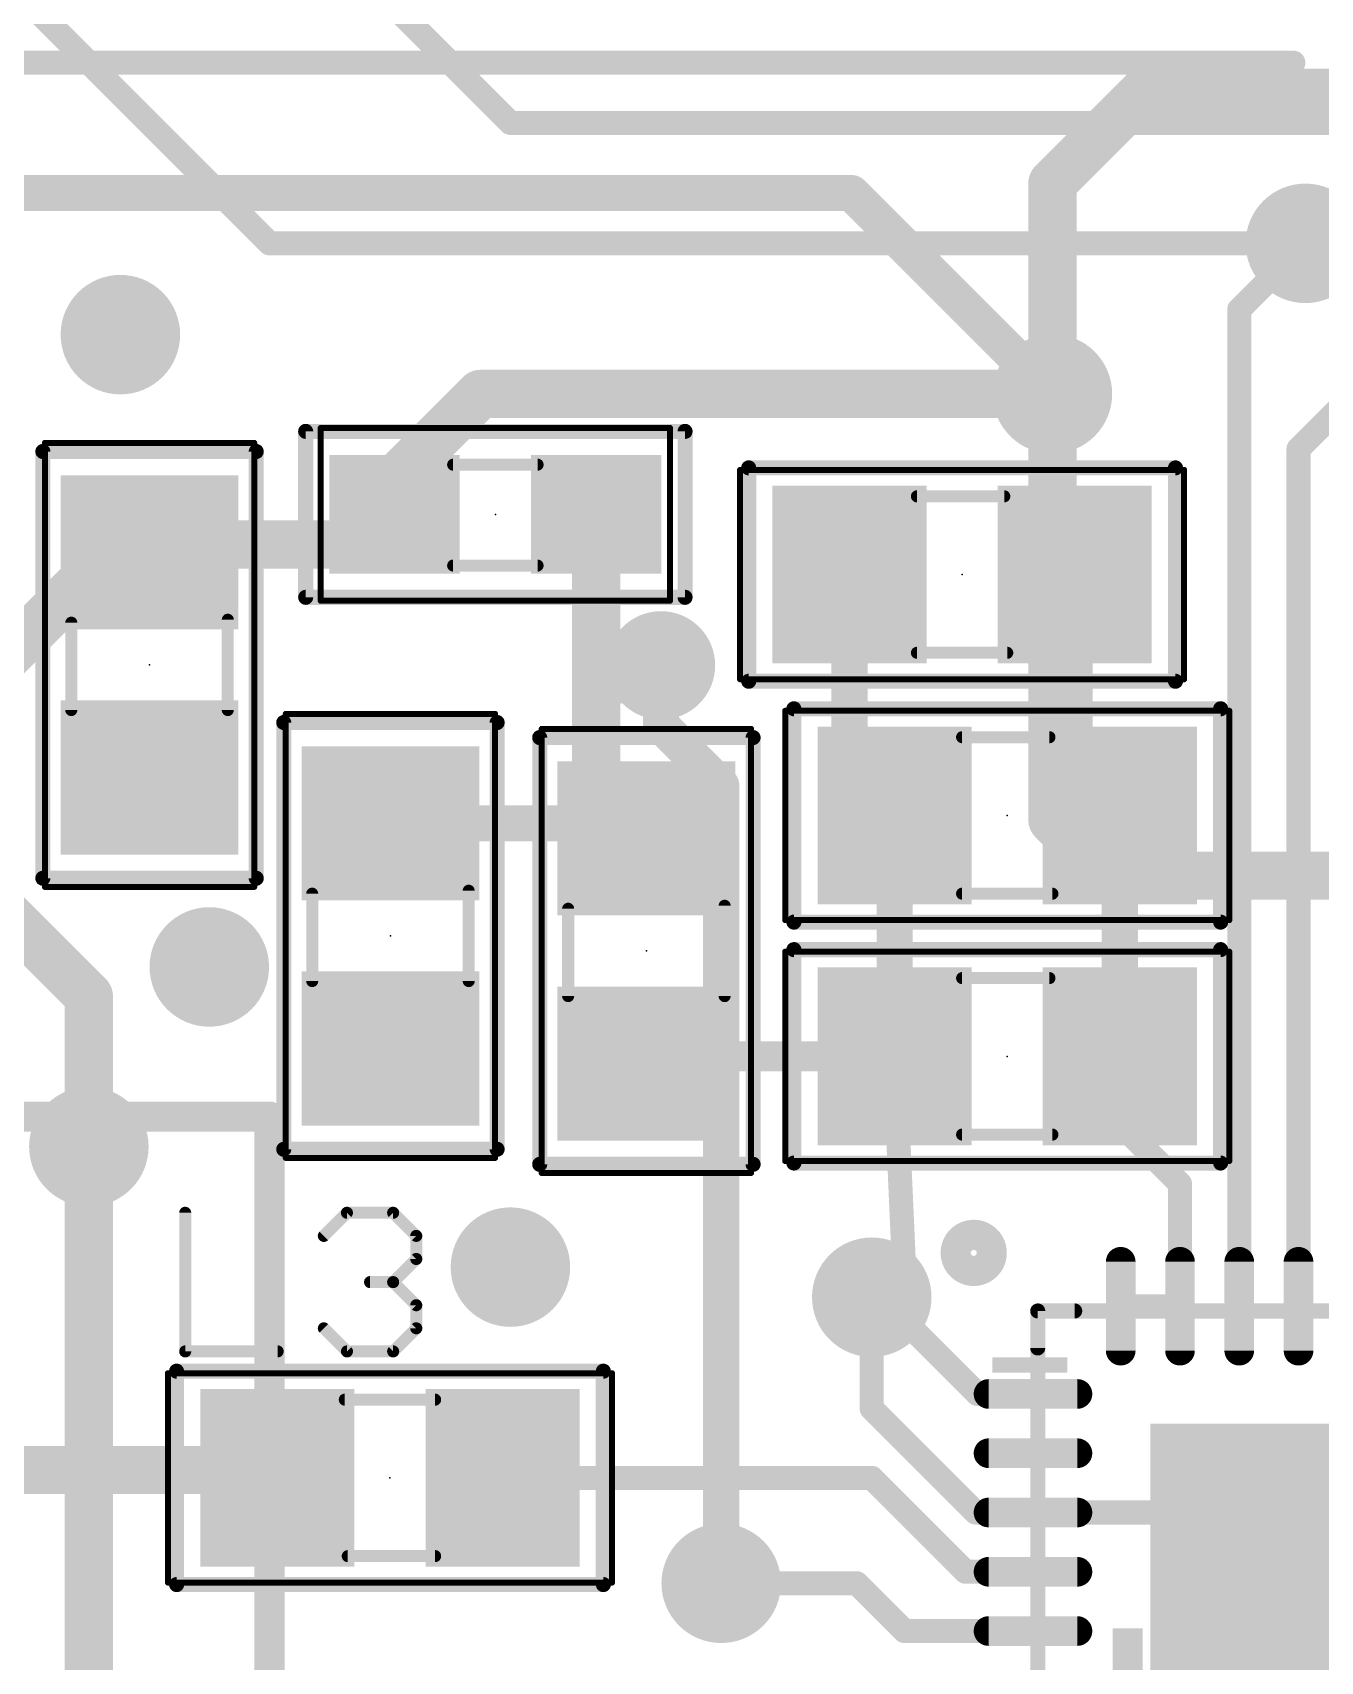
# Model space of a CAD drawing. Extents: x -60 to 60, y 0 to 50.
# Drawn here: x 24.36 to 35.22, y 24.61 to 38.35 of the extents above; entities that cross this region are included whole.
import ezdxf

# ---------------------------------------------------------------- set-up
doc = ezdxf.new("R2010")
doc.units = 0
for name, color, linetype in [('1', 12, 'CONTINUOUS'), ('16', 132, 'CONTINUOUS'), ('18', 110, 'CONTINUOUS'), ('21', 53, 'CONTINUOUS'), ('23', 53, 'CONTINUOUS'), ('39', 12, 'CONTINUOUS'), ('41', 12, 'CONTINUOUS'), ('51', 253, 'CONTINUOUS')]:
    doc.layers.add(name, color=color, linetype=linetype)

# ---------------------------------------------------------------- blocks, each defined once
blk = doc.blocks.new('RECT')
blk.add_solid([(-0.5, -0.5), (0.5, -0.5), (-0.5, 0.5), (0.5, 0.5)])
blk = doc.blocks.new('RECT40000X160000R100')
at = {"const_width": 0.125}
blk.add_lwpolyline([(0.0625, -0.375), (0.0625, 0.375, 0.4142), (0, 0.4375), (0, 0.4375, 0.4142), (-0.0625, 0.375), (-0.0625, -0.375, 0.4142), (0, -0.4375), (0, -0.4375, 0.4142)], format="xyb", close=True, dxfattribs=at)
blk.add_solid([(-0.0254, -0.4004), (0.0254, -0.4004), (-0.0254, 0.4004), (0.0254, 0.4004)])
blk = doc.blocks.new('ROUNDV')
at = {"const_width": 0.5}
blk.add_lwpolyline([(0, -0.25, 1), (0, 0.25, 1), (0, -0.25)], format="xyb", dxfattribs=at)

msp = doc.modelspace()

# ---------------------------------------------------------------- linework, layer by layer
at = {"layer": '1'}
for points, const_width in [([(32.964, 37.084), (33.726, 37.846)], 0.4064), ([(33.726, 37.846), (35.758, 37.846)], 0.4064), ([(32.964, 35.306), (32.964, 37.084)], 0.4064), ([(31.27, 37), (22.95, 37)], 0.3048), ([(32.964, 35.306), (31.27, 37)], 0.3048), ([(35.0976, 36.576), (34.54, 36.0184)], 0.2032), ([(34.54, 36.0184), (34.54, 27.61)], 0.2032), ([(35.758, 35.56), (35.04, 34.842)], 0.2032), ([(28.138, 35.306), (27.415, 34.583)], 0.4064), ([(32.964, 35.306), (28.138, 35.306)], 0.4064), ([(32.964, 35.306), (32.964, 33.782)], 0.4064), ([(35.04, 34.842), (35.04, 27.61)], 0.2032), ([(27.415, 34.583), (27.415, 34.29)], 0.4064), ([(27.415, 34.29), (27.415, 34.036)], 0.4064), ([(29.115, 32.766), (29.115, 34.29)], 0.4064), ([(25.09, 34.036), (24.078, 33.024)], 0.4064), ([(25.598, 34.036), (25.09, 34.036)], 0.4064), ([(25.598, 34.036), (25.348, 33.97)], 0.4064), ([(27.415, 34.036), (25.598, 34.036)], 0.4064), ([(32.964, 33.782), (33.152, 33.782)], 0.4064), ([(31.252, 32.231), (31.252, 33.782)], 0.3048), ([(33.152, 33.782), (33.152, 32.031)], 0.3048), ([(29.662, 33.016), (29.115, 32.766)], 0.3048), ([(29.115, 32.766), (29.115, 32.077)], 0.4064), ([(31.633, 31.75), (31.252, 32.231)], 0.254), ([(29.115, 32.077), (29.508, 31.684)], 0.4064), ([(33.152, 32.031), (33.533, 31.75)], 0.2032), ([(31.633, 29.718), (31.633, 31.75)], 0.3048), ([(33.533, 31.75), (33.533, 29.718)], 0.3048), ([(29.508, 31.684), (27.38, 31.684)], 0.3048), ([(29.508, 31.684), (29.539, 31.557)], 0.3048), ([(24.078, 30.984), (24.836, 30.226)], 0.4064), ([(24.836, 30.226), (24.836, 28.956)], 0.4064), ([(29.539, 29.657), (29.828, 29.718)], 0.254), ([(29.828, 29.718), (31.633, 29.718)], 0.254), ([(31.633, 29.718), (31.733, 27.4692)], 0.2032), ([(33.533, 29.718), (33.433, 29.6926)], 0.4064), ([(33.433, 29.6926), (33.433, 29.249)], 0.3048), ([(26.36, 29.21), (20.01, 29.21)], 0.254), ([(26.36, 13.716), (26.36, 29.21)], 0.254), ([(33.433, 29.249), (34.04, 28.642)], 0.2032), ([(34.04, 28.642), (34.04, 27.61)], 0.2032), ([(31.44, 26.7462), (31.44, 27.686)], 0.2032), ([(34.04, 27.61), (33.54, 27.61)], 0.2032), ([(31.733, 27.4692), (32.3322, 26.87)], 0.2032), ([(32.3322, 26.87), (32.8, 26.87)], 0.2032), ([(32.3162, 25.87), (31.44, 26.7462)], 0.2032), ([(24.135, 26.228), (26.36, 26.228)], 0.4064), ([(34.234, 26.416), (33.98, 26.416)], 0.2032), ([(34.234, 25.908), (34.234, 26.416)], 0.2032), ([(26.36, 26.228), (26.426, 26.162)], 0.2032), ([(31.44, 26.162), (28.326, 26.162)], 0.2032), ([(32.232, 25.37), (31.44, 26.162)], 0.2032), ([(32.8, 25.87), (32.3162, 25.87)], 0.2032), ([(32.8, 25.87), (34.196, 25.87)], 0.2032), ([(32.8, 25.37), (32.232, 25.37)], 0.2032), ([(30.17, 25.273), (31.313, 25.273)], 0.2032), ([(31.313, 25.273), (31.716, 24.87)], 0.2032), ([(31.716, 24.87), (32.8, 24.87)], 0.2032)]:
    msp.add_lwpolyline(points, dxfattribs=dict(at, const_width=const_width))
for points, const_width in [([(33.726, 37.9476, 1), (33.726, 37.7444)], 0.2032), ([(33.7978, 37.7742, 1), (33.6542, 37.9178)], 0.2032), ([(33.0656, 37.084, 1), (32.8624, 37.084)], 0.2032), ([(32.8922, 37.1558, 1), (33.0358, 37.0122)], 0.2032), ([(31.3239, 37.0539, 1), (31.2161, 36.9461)], 0.1524), ([(31.27, 36.9238, 1), (31.27, 37.0762)], 0.1524), ([(35.1335, 36.5401, 1), (35.0617, 36.6119)], 0.1016), ([(34.5908, 36.0184, 1), (34.4892, 36.0184)], 0.1016), ([(34.5041, 36.0543, 1), (34.5759, 35.9825)], 0.1016), ([(28.138, 35.4076, 1), (28.138, 35.2044)], 0.2032), ([(28.2098, 35.2342, 1), (28.0662, 35.3778)], 0.2032), ([(33.0656, 35.306, 1), (32.8624, 35.306)], 0.2032), ([(32.964, 35.2044, 1), (32.964, 35.4076)], 0.2032), ([(32.8624, 35.306, 1), (33.0656, 35.306)], 0.2032), ([(32.9101, 35.2521, 1), (33.0179, 35.3599)], 0.1524), ([(35.0908, 34.842, 1), (34.9892, 34.842)], 0.1016), ([(35.0041, 34.8779, 1), (35.0759, 34.8061)], 0.1016), ([(27.5166, 34.583, 1), (27.3134, 34.583)], 0.2032), ([(27.3432, 34.6548, 1), (27.4868, 34.5112)], 0.2032), ([(27.5166, 34.29, 1), (27.3134, 34.29)], 0.2032), ([(29.2166, 34.29, 1), (29.0134, 34.29)], 0.2032), ([(27.3134, 34.29, 1), (27.5166, 34.29)], 0.2032), ([(25.09, 34.1376, 1), (25.09, 33.9344)], 0.2032), ([(25.1618, 33.9642, 1), (25.0182, 34.1078)], 0.2032), ([(25.598, 34.1376, 1), (25.598, 33.9344)], 0.2032), ([(25.6239, 33.9378, 1), (25.5721, 34.1342)], 0.2032), ([(25.598, 33.9344, 1), (25.598, 34.1376)], 0.2032), ([(27.415, 33.9344, 1), (27.415, 34.1376)], 0.2032), ([(25.3221, 34.0682, 1), (25.3739, 33.8718)], 0.2032), ([(27.3134, 34.036, 1), (27.5166, 34.036)], 0.2032), ([(32.964, 33.8836, 1), (32.964, 33.6804)], 0.2032), ([(33.152, 33.6804, 1), (33.152, 33.8836)], 0.2032), ([(31.3282, 33.782, 1), (31.1758, 33.782)], 0.1524), ([(32.8624, 33.782, 1), (33.0656, 33.782)], 0.2032), ([(33.2282, 33.782, 1), (33.0758, 33.782)], 0.1524), ([(29.6937, 32.9467, 1), (29.6303, 33.0853)], 0.1524), ([(29.2166, 32.766, 1), (29.0134, 32.766)], 0.2032), ([(29.0134, 32.766, 1), (29.2166, 32.766)], 0.2032), ([(29.0833, 32.8353, 1), (29.1467, 32.6967)], 0.1524), ([(31.1758, 32.231, 1), (31.3282, 32.231)], 0.1524), ([(31.3018, 32.2704, 1), (31.2022, 32.1916)], 0.127), ([(29.0134, 32.077, 1), (29.2166, 32.077)], 0.2032), ([(29.1868, 32.1488, 1), (29.0432, 32.0052)], 0.2032), ([(33.0758, 32.031, 1), (33.2282, 32.031)], 0.1524), ([(33.1822, 32.0719, 1), (33.1218, 31.9901)], 0.1016), ([(31.7092, 31.75, 1), (31.5568, 31.75)], 0.1524), ([(33.6092, 31.75, 1), (33.4568, 31.75)], 0.1524), ([(27.38, 31.7602, 1), (27.38, 31.6078)], 0.1524), ([(29.4362, 31.6122, 1), (29.5798, 31.7558)], 0.2032), ([(29.582, 31.7021, 1), (29.434, 31.6659)], 0.1524), ([(29.508, 31.6078, 1), (29.508, 31.7602)], 0.1524), ([(31.5832, 31.7106, 1), (31.6828, 31.7894)], 0.127), ([(33.5028, 31.7091, 1), (33.5632, 31.7909)], 0.1016), ([(29.465, 31.5389, 1), (29.613, 31.5751)], 0.1524), ([(24.9376, 30.226, 1), (24.7344, 30.226)], 0.2032), ([(24.7642, 30.1542, 1), (24.9078, 30.2978)], 0.2032), ([(29.828, 29.7815, 1), (29.828, 29.6545)], 0.127), ([(29.8411, 29.6559, 1), (29.8149, 29.7801)], 0.127), ([(31.6837, 29.7203, 1), (31.5823, 29.7157)], 0.1016), ([(31.633, 29.6545, 1), (31.633, 29.7815)], 0.127), ([(33.408, 29.7911, 1), (33.458, 29.5941)], 0.2032), ([(33.5092, 29.6926, 1), (33.3568, 29.6926)], 0.1524), ([(33.558, 29.6195, 1), (33.508, 29.8165)], 0.2032), ([(29.5259, 29.7191, 1), (29.5521, 29.5949)], 0.127), ([(31.5568, 29.718, 1), (31.7092, 29.718)], 0.1524), ([(33.4568, 29.718, 1), (33.6092, 29.718)], 0.1524), ([(26.4235, 29.21, 1), (26.2965, 29.21)], 0.127), ([(26.36, 29.1465, 1), (26.36, 29.2735)], 0.127), ([(33.3568, 29.249, 1), (33.5092, 29.249)], 0.1524), ([(33.4689, 29.2849, 1), (33.3971, 29.2131)], 0.1016), ([(24.7344, 28.956, 1), (24.9376, 28.956)], 0.2032), ([(34.0908, 28.642, 1), (33.9892, 28.642)], 0.1016), ([(34.0041, 28.6061, 1), (34.0759, 28.6779)], 0.1016), ([(31.4908, 27.686, 1), (31.3892, 27.686)], 0.1016), ([(33.54, 27.6608, 1), (33.54, 27.5592)], 0.1016), ([(33.9892, 27.61, 1), (34.0908, 27.61)], 0.1016), ([(34.04, 27.5592, 1), (34.04, 27.6608)], 0.1016), ([(34.4892, 27.61, 1), (34.5908, 27.61)], 0.1016), ([(34.9892, 27.61, 1), (35.0908, 27.61)], 0.1016), ([(31.7689, 27.5051, 1), (31.6971, 27.4333)], 0.1016), ([(31.6823, 27.4669, 1), (31.7837, 27.4715)], 0.1016), ([(32.3322, 26.9208, 1), (32.3322, 26.8192)], 0.1016), ([(32.2963, 26.8341, 1), (32.3681, 26.9059)], 0.1016), ([(32.8, 26.8192, 1), (32.8, 26.9208)], 0.1016), ([(31.4759, 26.7821, 1), (31.4041, 26.7103)], 0.1016), ([(31.3892, 26.7462, 1), (31.4908, 26.7462)], 0.1016), ([(26.36, 26.1264, 1), (26.36, 26.3296)], 0.2032), ([(33.98, 26.4668, 1), (33.98, 26.3652)], 0.1016), ([(34.2848, 26.416, 1), (34.1832, 26.416)], 0.1016), ([(34.234, 26.3652, 1), (34.234, 26.4668)], 0.1016), ([(26.3959, 26.2639, 1), (26.3241, 26.1921)], 0.1016), ([(26.3901, 26.1261, 1), (26.4619, 26.1979)], 0.1016), ([(28.326, 26.2128, 1), (28.326, 26.1112)], 0.1016), ([(31.4759, 26.1979, 1), (31.4041, 26.1261)], 0.1016), ([(31.44, 26.1112, 1), (31.44, 26.2128)], 0.1016), ([(32.3162, 25.9208, 1), (32.3162, 25.8192)], 0.1016), ([(32.8, 25.9208, 1), (32.8, 25.8192)], 0.1016), ([(32.8, 25.8192, 1), (32.8, 25.9208)], 0.1016), ([(34.196, 25.87, 0.4142), (34.234, 25.908)], 0.2032), ([(34.196, 25.9208, 1), (34.196, 25.8192)], 0.1016), ([(34.2848, 25.908, 1), (34.1832, 25.908)], 0.1016), ([(34.196, 25.8192, 1), (34.196, 25.9208)], 0.1016), ([(32.2803, 25.8341, 1), (32.3521, 25.9059)], 0.1016), ([(34.1832, 25.908, 1), (34.2848, 25.908)], 0.1016), ([(32.232, 25.4208, 1), (32.232, 25.3192)], 0.1016), ([(32.1961, 25.3341, 1), (32.2679, 25.4059)], 0.1016), ([(32.8, 25.3192, 1), (32.8, 25.4208)], 0.1016), ([(30.17, 25.3238, 1), (30.17, 25.2222)], 0.1016), ([(31.3489, 25.3089, 1), (31.2771, 25.2371)], 0.1016), ([(31.313, 25.2222, 1), (31.313, 25.3238)], 0.1016), ([(31.716, 24.9208, 1), (31.716, 24.8192)], 0.1016), ([(31.6801, 24.8341, 1), (31.7519, 24.9059)], 0.1016), ([(32.8, 24.8192, 1), (32.8, 24.9208)], 0.1016)]:
    msp.add_lwpolyline(points, format="xyb", dxfattribs=dict(at, const_width=const_width))
at = {"layer": '16'}
for points, const_width in [([(28.392, 37.592), (26.7664, 39.2176)], 0.2032), ([(24.1248, 38.8112), (26.36, 36.576)], 0.2032), ([(38.7552, 37.592), (28.392, 37.592)], 0.2032), ([(26.36, 36.576), (35.0976, 36.576)], 0.2032), ([(32.964, 31.711), (32.964, 35.306)], 0.4064), ([(29.662, 32.512), (29.662, 33.016)], 0.3048), ([(30.17, 32.004), (29.662, 32.512)], 0.3048), ([(30.17, 25.273), (30.17, 32.004)], 0.3048), ([(33.433, 31.242), (32.964, 31.711)], 0.4064), ([(41.5492, 31.242), (33.433, 31.242)], 0.4064), ([(24.836, 28.956), (24.836, 22.352)], 0.4064)]:
    msp.add_lwpolyline(points, dxfattribs=dict(at, const_width=const_width))
for points, const_width in [([(28.392, 37.6428, 1), (28.392, 37.5412)], 0.1016), ([(28.3561, 37.5561, 1), (28.4279, 37.6279)], 0.1016), ([(26.36, 36.6268, 1), (26.36, 36.5252)], 0.1016), ([(26.3241, 36.5401, 1), (26.3959, 36.6119)], 0.1016), ([(35.0976, 36.5252, 1), (35.0976, 36.6268)], 0.1016), ([(33.0656, 35.306, 1), (32.8624, 35.306)], 0.2032), ([(29.7382, 33.016, 1), (29.5858, 33.016)], 0.1524), ([(29.7159, 32.5659, 1), (29.6081, 32.4581)], 0.1524), ([(29.5858, 32.512, 1), (29.7382, 32.512)], 0.1524), ([(30.2462, 32.004, 1), (30.0938, 32.004)], 0.1524), ([(30.1161, 31.9501, 1), (30.2239, 32.0579)], 0.1524), ([(33.0358, 31.7828, 1), (32.8922, 31.6392)], 0.2032), ([(32.8624, 31.711, 1), (33.0656, 31.711)], 0.2032), ([(33.433, 31.3436, 1), (33.433, 31.1404)], 0.2032), ([(33.3612, 31.1702, 1), (33.5048, 31.3138)], 0.2032), ([(24.9376, 28.956, 1), (24.7344, 28.956)], 0.2032), ([(30.0938, 25.273, 1), (30.2462, 25.273)], 0.1524)]:
    msp.add_lwpolyline(points, format="xyb", dxfattribs=dict(at, const_width=const_width))
at = {"layer": '21'}
for points, const_width in [([(20.518, 38.1), (34.996, 38.1)], 0.2032), ([(26.665, 33.59), (26.665, 34.99)], 0.127), ([(26.665, 34.99), (29.865, 34.99)], 0.127), ([(29.865, 34.99), (29.865, 33.59)], 0.127), ([(24.448, 31.22), (24.448, 34.82)], 0.127), ([(24.448, 34.82), (26.248, 34.82)], 0.127), ([(26.248, 34.82), (26.248, 31.22)], 0.127), ([(30.402, 32.882), (30.402, 34.682)], 0.127), ([(30.402, 34.682), (34.002, 34.682)], 0.127), ([(34.002, 34.682), (34.002, 32.882)], 0.127), ([(29.865, 33.59), (26.665, 33.59)], 0.127), ([(34.002, 32.882), (30.402, 32.882)], 0.127), ([(30.783, 30.85), (30.783, 32.65)], 0.127), ([(30.783, 32.65), (34.383, 32.65)], 0.127), ([(34.383, 32.65), (34.383, 30.85)], 0.127), ([(26.48, 28.934), (26.48, 32.534)], 0.127), ([(26.48, 32.534), (28.28, 32.534)], 0.127), ([(28.28, 32.534), (28.28, 28.934)], 0.127), ([(28.639, 28.807), (28.639, 32.407)], 0.127), ([(28.639, 32.407), (30.439, 32.407)], 0.127), ([(30.439, 32.407), (30.439, 28.807)], 0.127), ([(26.248, 31.22), (24.448, 31.22)], 0.127), ([(34.383, 30.85), (30.783, 30.85)], 0.127), ([(30.783, 28.818), (30.783, 30.618)], 0.127), ([(30.783, 30.618), (34.383, 30.618)], 0.127), ([(34.383, 30.618), (34.383, 28.818)], 0.127), ([(28.28, 28.934), (26.48, 28.934)], 0.127), ([(30.439, 28.807), (28.639, 28.807)], 0.127), ([(34.383, 28.818), (30.783, 28.818)], 0.127), ([(25.6488, 28.3982), (25.6488, 27.2288)], 0.1016), ([(26.8182, 28.2033), (27.0131, 28.3982)], 0.1016), ([(27.0131, 28.3982), (27.4029, 28.3982)], 0.1016), ([(27.4029, 28.3982), (27.5978, 28.2033)], 0.1016), ([(27.5978, 28.2033), (27.5978, 28.0084)], 0.1016), ([(27.5978, 28.0084), (27.4029, 27.8135)], 0.1016), ([(27.4029, 27.8135), (27.208, 27.8135)], 0.1016), ([(27.4029, 27.8135), (27.5978, 27.6186)], 0.1016), ([(27.5978, 27.6186), (27.5978, 27.4237)], 0.1016), ([(32.84, 27.57), (32.84, 27.258)], 0.127), ([(32.84, 27.57), (33.152, 27.57)], 0.127), ([(27.0131, 27.2288), (26.8182, 27.4237)], 0.1016), ([(27.5978, 27.4237), (27.4029, 27.2288)], 0.1016), ([(25.6488, 27.2288), (26.4284, 27.2288)], 0.1016), ([(27.4029, 27.2288), (27.0131, 27.2288)], 0.1016), ([(25.576, 25.262), (25.576, 27.062)], 0.127), ([(25.576, 27.062), (29.176, 27.062)], 0.127), ([(29.176, 27.062), (29.176, 25.262)], 0.127), ([(29.176, 25.262), (25.576, 25.262)], 0.127)]:
    msp.add_lwpolyline(points, dxfattribs=dict(at, const_width=const_width))
for points, const_width in [([(34.996, 38.0492, 1), (34.996, 38.1508)], 0.1016), ([(26.665, 35.0218, 1), (26.665, 34.9582)], 0.0635), ([(26.6968, 34.99, 1), (26.6333, 34.99)], 0.0635), ([(29.8968, 34.99, 1), (29.8333, 34.99)], 0.0635), ([(29.865, 34.9582, 1), (29.865, 35.0218)], 0.0635), ([(24.448, 34.8518, 1), (24.448, 34.7882)], 0.0635), ([(24.4797, 34.82, 1), (24.4163, 34.82)], 0.0635), ([(26.2797, 34.82, 1), (26.2163, 34.82)], 0.0635), ([(26.248, 34.7882, 1), (26.248, 34.8518)], 0.0635), ([(30.402, 34.7138, 1), (30.402, 34.6502)], 0.0635), ([(30.4337, 34.682, 1), (30.3703, 34.682)], 0.0635), ([(34.0338, 34.682, 1), (33.9703, 34.682)], 0.0635), ([(34.002, 34.6502, 1), (34.002, 34.7138)], 0.0635), ([(26.665, 33.6218, 1), (26.665, 33.5583)], 0.0635), ([(26.6333, 33.59, 1), (26.6968, 33.59)], 0.0635), ([(29.8333, 33.59, 1), (29.8968, 33.59)], 0.0635), ([(29.865, 33.5583, 1), (29.865, 33.6218)], 0.0635), ([(30.402, 32.9138, 1), (30.402, 32.8503)], 0.0635), ([(30.3703, 32.882, 1), (30.4337, 32.882)], 0.0635), ([(33.9703, 32.882, 1), (34.0338, 32.882)], 0.0635), ([(34.002, 32.8503, 1), (34.002, 32.9138)], 0.0635), ([(30.783, 32.6818, 1), (30.783, 32.6182)], 0.0635), ([(30.8148, 32.65, 1), (30.7513, 32.65)], 0.0635), ([(34.4148, 32.65, 1), (34.3513, 32.65)], 0.0635), ([(34.383, 32.6182, 1), (34.383, 32.6818)], 0.0635), ([(26.48, 32.5658, 1), (26.48, 32.5022)], 0.0635), ([(26.5117, 32.534, 1), (26.4483, 32.534)], 0.0635), ([(28.3117, 32.534, 1), (28.2483, 32.534)], 0.0635), ([(28.28, 32.5022, 1), (28.28, 32.5658)], 0.0635), ([(28.639, 32.4388, 1), (28.639, 32.3753)], 0.0635), ([(28.6708, 32.407, 1), (28.6073, 32.407)], 0.0635), ([(30.4707, 32.407, 1), (30.4073, 32.407)], 0.0635), ([(30.439, 32.3753, 1), (30.439, 32.4388)], 0.0635), ([(24.448, 31.2518, 1), (24.448, 31.1883)], 0.0635), ([(24.4163, 31.22, 1), (24.4797, 31.22)], 0.0635), ([(26.2163, 31.22, 1), (26.2797, 31.22)], 0.0635), ([(26.248, 31.1883, 1), (26.248, 31.2518)], 0.0635), ([(30.783, 30.8818, 1), (30.783, 30.8183)], 0.0635), ([(30.7513, 30.85, 1), (30.8148, 30.85)], 0.0635), ([(34.3513, 30.85, 1), (34.4148, 30.85)], 0.0635), ([(34.383, 30.8183, 1), (34.383, 30.8818)], 0.0635), ([(30.783, 30.6498, 1), (30.783, 30.5863)], 0.0635), ([(30.8148, 30.618, 1), (30.7513, 30.618)], 0.0635), ([(34.4148, 30.618, 1), (34.3513, 30.618)], 0.0635), ([(34.383, 30.5863, 1), (34.383, 30.6498)], 0.0635), ([(26.48, 28.9657, 1), (26.48, 28.9023)], 0.0635), ([(28.28, 28.9023, 1), (28.28, 28.9657)], 0.0635), ([(26.4483, 28.934, 1), (26.5117, 28.934)], 0.0635), ([(28.2483, 28.934, 1), (28.3117, 28.934)], 0.0635), ([(28.639, 28.8388, 1), (28.639, 28.7753)], 0.0635), ([(30.439, 28.7753, 1), (30.439, 28.8388)], 0.0635), ([(30.783, 28.8498, 1), (30.783, 28.7863)], 0.0635), ([(34.383, 28.7863, 1), (34.383, 28.8498)], 0.0635), ([(28.6073, 28.807, 1), (28.6708, 28.807)], 0.0635), ([(30.4073, 28.807, 1), (30.4707, 28.807)], 0.0635), ([(30.7513, 28.818, 1), (30.8148, 28.818)], 0.0635), ([(34.3513, 28.818, 1), (34.4148, 28.818)], 0.0635), ([(25.6742, 28.3982, 1), (25.6234, 28.3982)], 0.0508), ([(27.0131, 28.4236, 1), (27.0131, 28.3728)], 0.0508), ([(27.0311, 28.3802, 1), (26.9951, 28.4162)], 0.0508), ([(27.4209, 28.4162, 1), (27.3849, 28.3802)], 0.0508), ([(27.4029, 28.3728, 1), (27.4029, 28.4236)], 0.0508), ([(32.3, 27.933, 1), (32.3, 28.187, 1), (32.3, 27.933)], 0.3048), ([(26.8002, 28.2213, 1), (26.8362, 28.1853)], 0.0508), ([(27.6232, 28.2033, 1), (27.5724, 28.2033)], 0.0508), ([(27.5798, 28.1853, 1), (27.6158, 28.2213)], 0.0508), ([(27.5724, 28.0084, 1), (27.6232, 28.0084)], 0.0508), ([(27.6158, 27.9904, 1), (27.5798, 28.0264)], 0.0508), ([(27.208, 27.8389, 1), (27.208, 27.7881)], 0.0508), ([(27.4209, 27.8315, 1), (27.3849, 27.7955)], 0.0508), ([(27.3849, 27.8315, 1), (27.4209, 27.7955)], 0.0508), ([(27.4029, 27.7881, 1), (27.4029, 27.8389)], 0.0508), ([(27.6232, 27.6186, 1), (27.5724, 27.6186)], 0.0508), ([(27.5798, 27.6006, 1), (27.6158, 27.6366)], 0.0508), ([(32.8718, 27.57, 1), (32.8083, 27.57)], 0.0635), ([(32.84, 27.6017, 1), (32.84, 27.5383)], 0.0635), ([(33.152, 27.5383, 1), (33.152, 27.6017)], 0.0635), ([(26.8362, 27.4417, 1), (26.8002, 27.4057)], 0.0508), ([(27.5724, 27.4237, 1), (27.6232, 27.4237)], 0.0508), ([(27.6158, 27.4057, 1), (27.5798, 27.4417)], 0.0508), ([(25.6488, 27.2542, 1), (25.6488, 27.2034)], 0.0508), ([(25.6234, 27.2288, 1), (25.6742, 27.2288)], 0.0508), ([(26.4284, 27.2034, 1), (26.4284, 27.2542)], 0.0508), ([(27.0131, 27.2542, 1), (27.0131, 27.2034)], 0.0508), ([(26.9951, 27.2108, 1), (27.0311, 27.2468)], 0.0508), ([(27.3849, 27.2468, 1), (27.4209, 27.2108)], 0.0508), ([(27.4029, 27.2034, 1), (27.4029, 27.2542)], 0.0508), ([(32.8083, 27.258, 1), (32.8718, 27.258)], 0.0635), ([(25.576, 27.0938, 1), (25.576, 27.0303)], 0.0635), ([(25.6077, 27.062, 1), (25.5443, 27.062)], 0.0635), ([(29.2078, 27.062, 1), (29.1443, 27.062)], 0.0635), ([(29.176, 27.0303, 1), (29.176, 27.0938)], 0.0635), ([(25.576, 25.2937, 1), (25.576, 25.2303)], 0.0635), ([(25.5443, 25.262, 1), (25.6077, 25.262)], 0.0635), ([(29.1443, 25.262, 1), (29.2078, 25.262)], 0.0635), ([(29.176, 25.2303, 1), (29.176, 25.2937)], 0.0635)]:
    msp.add_lwpolyline(points, format="xyb", dxfattribs=dict(at, const_width=const_width))
at = {"layer": '23'}
for p in [(28.265, 34.29), (32.202, 33.782), (25.348, 33.02), (32.583, 31.75), (27.38, 30.734), (29.539, 30.607), (32.583, 29.718), (27.376, 26.162)]:
    msp.add_point(p, dxfattribs=at)
at = {"layer": '39', "const_width": 0.0508}
for points in [[(26.792, 33.561), (26.792, 35.019)], [(26.792, 35.019), (29.738, 35.019)], [(29.738, 35.019), (29.738, 33.561)], [(24.465, 31.147), (24.465, 34.893)], [(24.465, 34.893), (26.231, 34.893)], [(26.231, 34.893), (26.231, 31.147)], [(30.329, 34.665), (34.075, 34.665)], [(30.329, 32.899), (30.329, 34.665)], [(34.075, 34.665), (34.075, 32.899)], [(29.738, 33.561), (26.792, 33.561)], [(34.075, 32.899), (30.329, 32.899)], [(26.497, 28.861), (26.497, 32.607)], [(26.497, 32.607), (28.263, 32.607)], [(28.263, 32.607), (28.263, 28.861)], [(30.71, 32.633), (34.456, 32.633)], [(30.71, 30.867), (30.71, 32.633)], [(34.456, 32.633), (34.456, 30.867)], [(28.656, 28.734), (28.656, 32.48)], [(28.656, 32.48), (30.422, 32.48)], [(30.422, 32.48), (30.422, 28.734)], [(26.231, 31.147), (24.465, 31.147)], [(34.456, 30.867), (30.71, 30.867)], [(30.71, 30.601), (34.456, 30.601)], [(30.71, 28.835), (30.71, 30.601)], [(34.456, 30.601), (34.456, 28.835)], [(28.263, 28.861), (26.497, 28.861)], [(34.456, 28.835), (30.71, 28.835)], [(30.422, 28.734), (28.656, 28.734)], [(25.503, 27.045), (29.249, 27.045)], [(25.503, 25.279), (25.503, 27.045)], [(29.249, 27.045), (29.249, 25.279)], [(29.249, 25.279), (25.503, 25.279)]]:
    msp.add_lwpolyline(points, dxfattribs=at)
at = {"layer": '39', "const_width": 0.0254}
for points in [[(26.8047, 35.019, 1), (26.7793, 35.019)], [(26.792, 35.0317, 1), (26.792, 35.0063)], [(29.7507, 35.019, 1), (29.7253, 35.019)], [(29.738, 35.0063, 1), (29.738, 35.0317)], [(24.4777, 34.893, 1), (24.4523, 34.893)], [(24.465, 34.9057, 1), (24.465, 34.8803)], [(26.2437, 34.893, 1), (26.2183, 34.893)], [(26.231, 34.8803, 1), (26.231, 34.9057)], [(30.329, 34.6777, 1), (30.329, 34.6523)], [(30.3417, 34.665, 1), (30.3163, 34.665)], [(34.0877, 34.665, 1), (34.0623, 34.665)], [(34.075, 34.6523, 1), (34.075, 34.6777)], [(26.792, 33.5737, 1), (26.792, 33.5483)], [(26.7793, 33.561, 1), (26.8047, 33.561)], [(29.7253, 33.561, 1), (29.7507, 33.561)], [(29.738, 33.5483, 1), (29.738, 33.5737)], [(30.329, 32.9117, 1), (30.329, 32.8863)], [(30.3163, 32.899, 1), (30.3417, 32.899)], [(34.0623, 32.899, 1), (34.0877, 32.899)], [(34.075, 32.8863, 1), (34.075, 32.9117)], [(26.5097, 32.607, 1), (26.4843, 32.607)], [(26.497, 32.6197, 1), (26.497, 32.5943)], [(28.2757, 32.607, 1), (28.2503, 32.607)], [(28.263, 32.5943, 1), (28.263, 32.6197)], [(30.71, 32.6457, 1), (30.71, 32.6203)], [(30.7227, 32.633, 1), (30.6973, 32.633)], [(34.4687, 32.633, 1), (34.4433, 32.633)], [(34.456, 32.6203, 1), (34.456, 32.6457)], [(28.6687, 32.48, 1), (28.6433, 32.48)], [(28.656, 32.4927, 1), (28.656, 32.4673)], [(30.4347, 32.48, 1), (30.4093, 32.48)], [(30.422, 32.4673, 1), (30.422, 32.4927)], [(24.465, 31.1597, 1), (24.465, 31.1343)], [(24.4523, 31.147, 1), (24.4777, 31.147)], [(26.2183, 31.147, 1), (26.2437, 31.147)], [(26.231, 31.1343, 1), (26.231, 31.1597)], [(30.71, 30.8797, 1), (30.71, 30.8543)], [(30.6973, 30.867, 1), (30.7227, 30.867)], [(34.4433, 30.867, 1), (34.4687, 30.867)], [(34.456, 30.8543, 1), (34.456, 30.8797)], [(30.71, 30.6137, 1), (30.71, 30.5883)], [(30.7227, 30.601, 1), (30.6973, 30.601)], [(34.4687, 30.601, 1), (34.4433, 30.601)], [(34.456, 30.5883, 1), (34.456, 30.6137)], [(26.497, 28.8737, 1), (26.497, 28.8483)], [(26.4843, 28.861, 1), (26.5097, 28.861)], [(28.2503, 28.861, 1), (28.2757, 28.861)], [(28.263, 28.8483, 1), (28.263, 28.8737)], [(30.71, 28.8477, 1), (30.71, 28.8223)], [(34.456, 28.8223, 1), (34.456, 28.8477)], [(28.656, 28.7467, 1), (28.656, 28.7213)], [(28.6433, 28.734, 1), (28.6687, 28.734)], [(30.4093, 28.734, 1), (30.4347, 28.734)], [(30.422, 28.7213, 1), (30.422, 28.7467)], [(30.6973, 28.835, 1), (30.7227, 28.835)], [(34.4433, 28.835, 1), (34.4687, 28.835)], [(25.503, 27.0577, 1), (25.503, 27.0323)], [(25.5157, 27.045, 1), (25.4903, 27.045)], [(29.2617, 27.045, 1), (29.2363, 27.045)], [(29.249, 27.0323, 1), (29.249, 27.0577)], [(25.503, 25.2917, 1), (25.503, 25.2663)], [(25.4903, 25.279, 1), (25.5157, 25.279)], [(29.2363, 25.279, 1), (29.2617, 25.279)], [(29.249, 25.2663, 1), (29.249, 25.2917)]]:
    msp.add_lwpolyline(points, format="xyb", dxfattribs=at)
at = {"layer": '51'}
for points, const_width in [([(28.621, 34.709), (27.909, 34.709)], 0.1016), ([(32.558, 34.442), (31.821, 34.442)], 0.1016), ([(28.621, 33.858), (27.909, 33.858)], 0.1016), ([(24.688, 33.376), (24.688, 32.639)], 0.1016), ([(26.008, 33.401), (26.008, 32.639)], 0.1016), ([(32.583, 33.122), (31.821, 33.122)], 0.1016), ([(32.939, 32.41), (32.202, 32.41)], 0.1016), ([(26.72, 31.09), (26.72, 30.353)], 0.1016), ([(28.04, 31.115), (28.04, 30.353)], 0.1016), ([(32.964, 31.09), (32.202, 31.09)], 0.1016), ([(28.879, 30.963), (28.879, 30.226)], 0.1016), ([(30.199, 30.988), (30.199, 30.226)], 0.1016), ([(32.939, 30.378), (32.202, 30.378)], 0.1016), ([(32.964, 29.058), (32.202, 29.058)], 0.1016), ([(32.84, 27.57), (38.74, 27.57)], 0.127), ([(32.84, 27.57), (32.84, 21.67)], 0.127), ([(26.995, 26.822), (27.757, 26.822)], 0.1016), ([(27.02, 25.502), (27.757, 25.502)], 0.1016)]:
    msp.add_lwpolyline(points, dxfattribs=dict(at, const_width=const_width))
for points, const_width in [([(27.909, 34.7344, 1), (27.909, 34.6836)], 0.0508), ([(28.621, 34.6836, 1), (28.621, 34.7344)], 0.0508), ([(31.821, 34.4674, 1), (31.821, 34.4166)], 0.0508), ([(32.558, 34.4166, 1), (32.558, 34.4674)], 0.0508), ([(27.909, 33.8834, 1), (27.909, 33.8326)], 0.0508), ([(28.621, 33.8326, 1), (28.621, 33.8834)], 0.0508), ([(24.7134, 33.376, 1), (24.6626, 33.376)], 0.0508), ([(26.0334, 33.401, 1), (25.9826, 33.401)], 0.0508), ([(31.821, 33.1474, 1), (31.821, 33.0966)], 0.0508), ([(32.583, 33.0966, 1), (32.583, 33.1474)], 0.0508), ([(24.6626, 32.639, 1), (24.7134, 32.639)], 0.0508), ([(25.9826, 32.639, 1), (26.0334, 32.639)], 0.0508), ([(32.202, 32.4354, 1), (32.202, 32.3846)], 0.0508), ([(32.939, 32.3846, 1), (32.939, 32.4354)], 0.0508), ([(26.7454, 31.09, 1), (26.6946, 31.09)], 0.0508), ([(28.0654, 31.115, 1), (28.0146, 31.115)], 0.0508), ([(32.202, 31.1154, 1), (32.202, 31.0646)], 0.0508), ([(32.964, 31.0646, 1), (32.964, 31.1154)], 0.0508), ([(28.9044, 30.963, 1), (28.8536, 30.963)], 0.0508), ([(30.2244, 30.988, 1), (30.1736, 30.988)], 0.0508), ([(26.6946, 30.353, 1), (26.7454, 30.353)], 0.0508), ([(28.0146, 30.353, 1), (28.0654, 30.353)], 0.0508), ([(32.202, 30.4034, 1), (32.202, 30.3526)], 0.0508), ([(32.939, 30.3526, 1), (32.939, 30.4034)], 0.0508), ([(28.8536, 30.226, 1), (28.9044, 30.226)], 0.0508), ([(30.1736, 30.226, 1), (30.2244, 30.226)], 0.0508), ([(32.202, 29.0834, 1), (32.202, 29.0326)], 0.0508), ([(32.964, 29.0326, 1), (32.964, 29.0834)], 0.0508), ([(32.8718, 27.57, 1), (32.8083, 27.57)], 0.0635), ([(32.84, 27.6017, 1), (32.84, 27.5383)], 0.0635), ([(26.995, 26.8474, 1), (26.995, 26.7966)], 0.0508), ([(27.757, 26.7966, 1), (27.757, 26.8474)], 0.0508), ([(27.02, 25.5274, 1), (27.02, 25.4766)], 0.0508), ([(27.757, 25.4766, 1), (27.757, 25.5274)], 0.0508)]:
    msp.add_lwpolyline(points, format="xyb", dxfattribs=dict(at, const_width=const_width))

# ---------------------------------------------------------------- block references
at = {"layer": '1', "xscale": 1.1, "rotation": 180}
for p in [(27.415, 34.29), (29.115, 34.29)]:
    msp.add_blockref('RECT', p, dxfattribs=at)
at = {"layer": '1', "xscale": 1.3, "yscale": 1.5}
for p, rotation in [((25.348, 33.97), 270), ((31.252, 33.782), 180), ((33.152, 33.782), 180), ((25.348, 32.07), 270), ((31.633, 31.75), 180), ((33.533, 31.75), 180), ((27.38, 31.684), 270), ((29.539, 31.557), 270), ((27.38, 29.784), 270), ((31.633, 29.718), 180), ((33.533, 29.718), 180), ((29.539, 29.657), 270)]:
    msp.add_blockref('RECT', p, dxfattribs=dict(at, rotation=rotation))
at = {"layer": '1'}
for p in [(33.54, 27.61), (34.04, 27.61), (34.54, 27.61), (35.04, 27.61)]:
    msp.add_blockref('RECT40000X160000R100', p, dxfattribs=at)
at = {"layer": '1', "rotation": 90}
for p in [(32.8, 26.87), (32.8, 26.37), (32.8, 25.87), (32.8, 25.37), (32.8, 24.87)]:
    msp.add_blockref('RECT40000X160000R100', p, dxfattribs=at)
at = {"layer": '1'}
for p, xscale, yscale in [((26.426, 26.162), 1.3, 1.5), ((28.326, 26.162), 1.3, 1.5), ((35.79, 24.62), 4, 4)]:
    msp.add_blockref('RECT', p, dxfattribs=dict(at, xscale=xscale, yscale=yscale))
at = {"layer": '18'}
for p, xscale, yscale in [((35.0976, 36.576), 1.008, 1.008), ((35.0976, 36.576), 1.008, 1.008), ((25.102, 35.806), 1.008, 1.008), ((25.102, 35.806), 1.008, 1.008), ((32.964, 35.306), 1.008, 1.008), ((32.964, 35.306), 1.008, 1.008), ((29.662, 33.016), 0.9144, 0.9144), ((29.662, 33.016), 0.9144, 0.9144), ((25.852, 30.472), 1.008, 1.008), ((25.852, 30.472), 1.008, 1.008), ((24.836, 28.956), 1.008, 1.008), ((24.836, 28.956), 1.008, 1.008), ((28.392, 27.94), 1.008, 1.008), ((28.392, 27.94), 1.008, 1.008), ((31.44, 27.686), 1.008, 1.008), ((31.44, 27.686), 1.008, 1.008), ((30.17, 25.273), 1.008, 1.008), ((30.17, 25.273), 1.008, 1.008)]:
    msp.add_blockref('ROUNDV', p, dxfattribs=dict(at, xscale=xscale, yscale=yscale))
at = {"layer": '41'}
for p, xscale, yscale in [((32.7735, 27.1145), 0.635, 0.127), ((33.599, 24.638), 0.254, 0.508)]:
    msp.add_blockref('RECT', p, dxfattribs=dict(at, xscale=xscale, yscale=yscale))
at = {"layer": '51'}
for p, xscale, yscale, rotation in [((27.6848, 34.2849), 0.5001, 0.95, 180), ((28.8532, 34.2849), 0.5001, 0.95, 180), ((31.4714, 33.7809), 0.7501, 1.4501, 180), ((32.9192, 33.7809), 0.7501, 1.4501, 180), ((25.3492, 33.7371), 0.7501, 1.4501, 270), ((25.3492, 32.2893), 0.7501, 1.4501, 270), ((31.8524, 31.7489), 0.7501, 1.4501, 180), ((33.3002, 31.7489), 0.7501, 1.4501, 180), ((27.3812, 31.4512), 0.7501, 1.4501, 270), ((29.5402, 31.3242), 0.7501, 1.4501, 270), ((27.3812, 30.0034), 0.7501, 1.4501, 270), ((31.8524, 29.7169), 0.7501, 1.4501, 180), ((33.3002, 29.7169), 0.7501, 1.4501, 180), ((29.5402, 29.8764), 0.7501, 1.4501, 270)]:
    msp.add_blockref('RECT', p, dxfattribs=dict(at, xscale=xscale, yscale=yscale, rotation=rotation))
at = {"layer": '51', "xscale": 0.7501, "yscale": 1.4501}
for p in [(26.6589, 26.1632), (28.1067, 26.1632)]:
    msp.add_blockref('RECT', p, dxfattribs=at)

doc.saveas('drawing.dxf')
